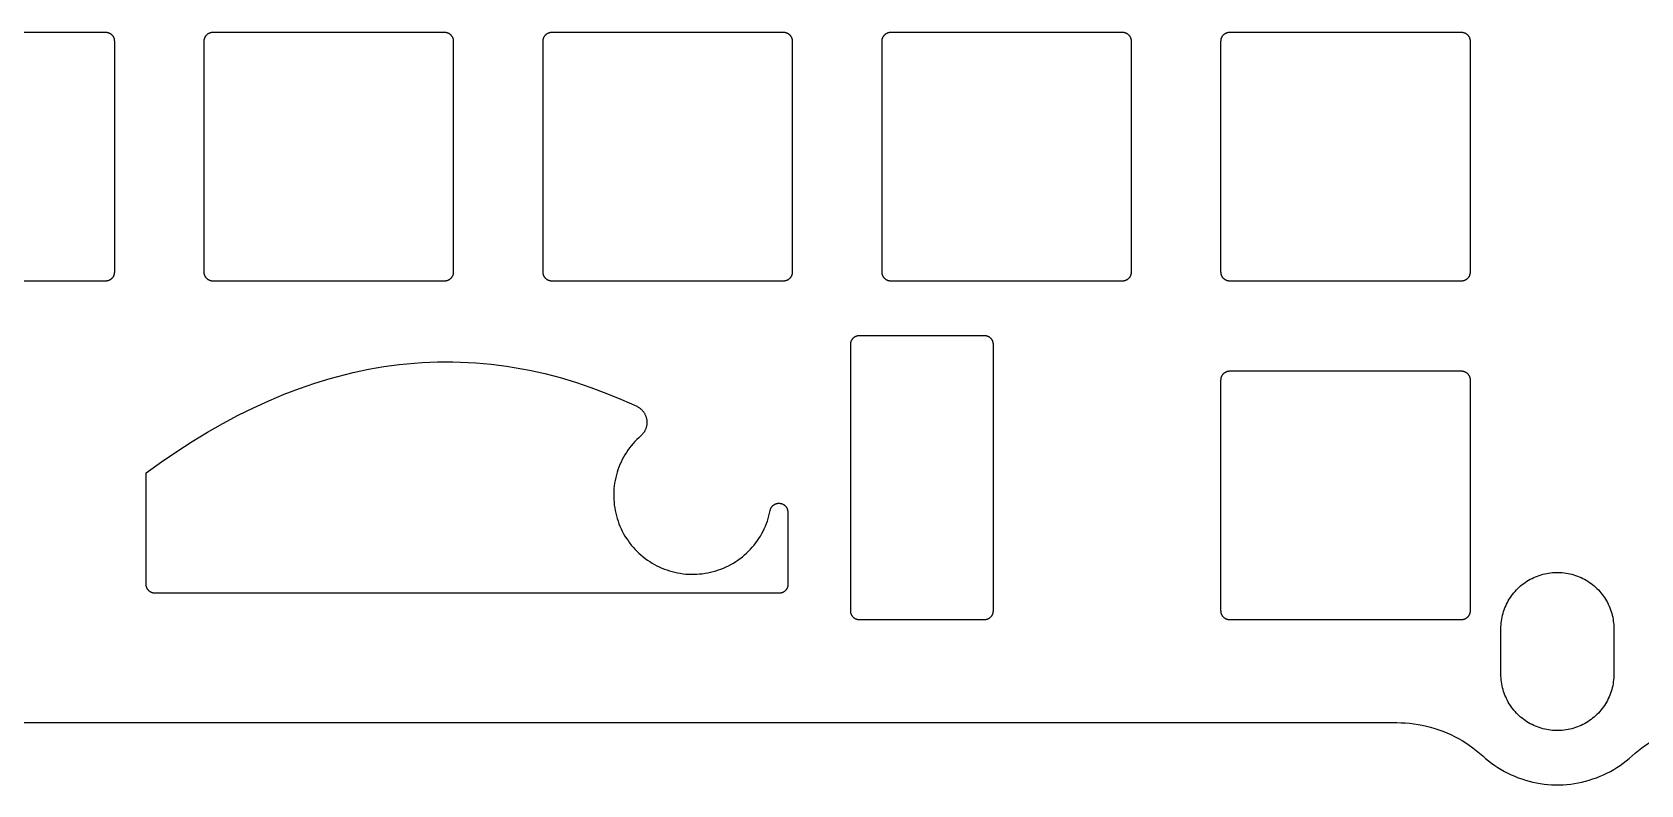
# Model space of a CAD drawing. Header units: millimetres. Extents: x 607 to 893, y -189 to -81.
# Drawn here: x 757.1 to 847.6, y -189.5 to -147.2 of the extents above; entities that cross this region are included whole.
import ezdxf

# ---------------------------------------------------------------- set-up
doc = ezdxf.new("R2010")
doc.units = ezdxf.units.MM
doc.layers.add('Layer 01', color=18, linetype='Continuous', true_color=0x000000)

msp = doc.modelspace()

# ---------------------------------------------------------------- linework, layer by layer
at = {"layer": 'Layer 01'}
for points in [[(748.262, -147.161), (761.263, -147.161)], [(761.263, -147.161), (761.28, -147.161), (761.297, -147.162), (761.314, -147.163), (761.331, -147.165), (761.347, -147.168), (761.364, -147.171), (761.381, -147.175), (761.397, -147.179), (761.414, -147.184), (761.43, -147.19), (761.446, -147.196), (761.462, -147.202), (761.477, -147.209), (761.493, -147.217), (761.508, -147.225), (761.522, -147.233), (761.537, -147.243), (761.551, -147.252), (761.565, -147.262), (761.578, -147.273), (761.591, -147.284), (761.604, -147.295), (761.616, -147.307), (761.628, -147.319), (761.639, -147.332), (761.65, -147.345), (761.661, -147.359), (761.671, -147.372), (761.681, -147.386), (761.69, -147.401), (761.698, -147.416), (761.706, -147.431), (761.714, -147.446), (761.721, -147.461), (761.728, -147.477), (761.734, -147.493), (761.739, -147.509), (761.744, -147.526), (761.748, -147.542), (761.752, -147.559), (761.755, -147.576), (761.758, -147.593), (761.76, -147.61), (761.761, -147.627), (761.762, -147.644), (761.763, -147.661)], [(766.812, -147.661), (766.813, -147.644), (766.814, -147.627), (766.815, -147.61), (766.817, -147.593), (766.82, -147.576), (766.823, -147.559), (766.827, -147.542), (766.831, -147.526), (766.836, -147.509), (766.841, -147.493), (766.847, -147.477), (766.854, -147.461), (766.861, -147.446), (766.869, -147.431), (766.877, -147.416), (766.885, -147.401), (766.894, -147.386), (766.904, -147.372), (766.914, -147.359), (766.925, -147.345), (766.936, -147.332), (766.947, -147.319), (766.959, -147.307), (766.971, -147.295), (766.984, -147.284), (766.997, -147.273), (767.01, -147.262), (767.024, -147.252), (767.038, -147.243), (767.053, -147.233), (767.067, -147.225), (767.082, -147.217), (767.098, -147.209), (767.113, -147.202), (767.129, -147.196), (767.145, -147.19), (767.161, -147.184), (767.178, -147.179), (767.194, -147.175), (767.211, -147.171), (767.228, -147.168), (767.244, -147.165), (767.261, -147.163), (767.278, -147.162), (767.295, -147.161), (767.312, -147.161)], [(767.312, -147.161), (780.312, -147.161)], [(780.312, -147.161), (780.33, -147.161), (780.347, -147.162), (780.364, -147.163), (780.381, -147.165), (780.397, -147.168), (780.414, -147.171), (780.431, -147.175), (780.447, -147.179), (780.464, -147.184), (780.48, -147.19), (780.496, -147.196), (780.512, -147.202), (780.527, -147.209), (780.543, -147.217), (780.558, -147.225), (780.572, -147.233), (780.587, -147.243), (780.601, -147.252), (780.615, -147.262), (780.628, -147.273), (780.641, -147.284), (780.654, -147.295), (780.666, -147.307), (780.678, -147.319), (780.689, -147.332), (780.7, -147.345), (780.711, -147.359), (780.721, -147.372), (780.731, -147.386), (780.74, -147.401), (780.748, -147.416), (780.756, -147.431), (780.764, -147.446), (780.771, -147.461), (780.778, -147.477), (780.784, -147.493), (780.789, -147.509), (780.794, -147.526), (780.798, -147.542), (780.802, -147.559), (780.805, -147.576), (780.808, -147.593), (780.81, -147.61), (780.811, -147.627), (780.812, -147.644), (780.812, -147.661)], [(785.862, -147.661), (785.863, -147.644), (785.864, -147.627), (785.865, -147.61), (785.867, -147.593), (785.87, -147.576), (785.873, -147.559), (785.877, -147.542), (785.881, -147.526), (785.886, -147.509), (785.891, -147.493), (785.897, -147.477), (785.904, -147.461), (785.911, -147.446), (785.919, -147.431), (785.927, -147.416), (785.935, -147.401), (785.944, -147.386), (785.954, -147.372), (785.964, -147.359), (785.975, -147.345), (785.986, -147.332), (785.997, -147.319), (786.009, -147.307), (786.021, -147.295), (786.034, -147.284), (786.047, -147.273), (786.06, -147.262), (786.074, -147.252), (786.088, -147.243), (786.103, -147.233), (786.117, -147.225), (786.132, -147.217), (786.148, -147.209), (786.163, -147.202), (786.179, -147.196), (786.195, -147.19), (786.211, -147.184), (786.228, -147.179), (786.244, -147.175), (786.261, -147.171), (786.278, -147.168), (786.294, -147.165), (786.311, -147.163), (786.328, -147.162), (786.345, -147.161), (786.362, -147.161)], [(786.362, -147.161), (799.362, -147.161)], [(799.362, -147.161), (799.38, -147.161), (799.397, -147.162), (799.414, -147.163), (799.431, -147.165), (799.447, -147.168), (799.464, -147.171), (799.481, -147.175), (799.497, -147.179), (799.514, -147.184), (799.53, -147.19), (799.546, -147.196), (799.562, -147.202), (799.577, -147.209), (799.593, -147.217), (799.608, -147.225), (799.622, -147.233), (799.637, -147.243), (799.651, -147.252), (799.665, -147.262), (799.678, -147.273), (799.691, -147.284), (799.704, -147.295), (799.716, -147.307), (799.728, -147.319), (799.739, -147.332), (799.75, -147.345), (799.761, -147.359), (799.771, -147.372), (799.781, -147.386), (799.79, -147.401), (799.798, -147.416), (799.806, -147.431), (799.814, -147.446), (799.821, -147.461), (799.828, -147.477), (799.834, -147.493), (799.839, -147.509), (799.844, -147.526), (799.848, -147.542), (799.852, -147.559), (799.855, -147.576), (799.858, -147.593), (799.86, -147.61), (799.861, -147.627), (799.862, -147.644), (799.862, -147.661)], [(804.913, -147.661), (804.913, -147.644), (804.914, -147.627), (804.915, -147.61), (804.917, -147.593), (804.92, -147.576), (804.923, -147.559), (804.927, -147.542), (804.931, -147.526), (804.936, -147.509), (804.941, -147.493), (804.947, -147.477), (804.954, -147.461), (804.961, -147.446), (804.969, -147.431), (804.977, -147.416), (804.985, -147.401), (804.994, -147.386), (805.004, -147.372), (805.014, -147.359), (805.025, -147.345), (805.036, -147.332), (805.047, -147.319), (805.059, -147.307), (805.071, -147.295), (805.084, -147.284), (805.097, -147.273), (805.11, -147.262), (805.124, -147.252), (805.138, -147.243), (805.153, -147.233), (805.167, -147.225), (805.182, -147.217), (805.198, -147.209), (805.213, -147.202), (805.229, -147.196), (805.245, -147.19), (805.261, -147.184), (805.278, -147.179), (805.294, -147.175), (805.311, -147.171), (805.328, -147.168), (805.344, -147.165), (805.361, -147.163), (805.378, -147.162), (805.395, -147.161), (805.413, -147.161)], [(805.413, -147.161), (818.413, -147.161)], [(818.413, -147.161), (818.43, -147.161), (818.447, -147.162), (818.464, -147.163), (818.481, -147.165), (818.497, -147.168), (818.514, -147.171), (818.531, -147.175), (818.547, -147.179), (818.564, -147.184), (818.58, -147.19), (818.596, -147.196), (818.612, -147.202), (818.627, -147.209), (818.643, -147.217), (818.658, -147.225), (818.672, -147.233), (818.687, -147.243), (818.701, -147.252), (818.715, -147.262), (818.728, -147.273), (818.741, -147.284), (818.754, -147.295), (818.766, -147.307), (818.778, -147.319), (818.789, -147.332), (818.8, -147.345), (818.811, -147.359), (818.821, -147.372), (818.831, -147.386), (818.84, -147.401), (818.848, -147.416), (818.856, -147.431), (818.864, -147.446), (818.871, -147.461), (818.878, -147.477), (818.884, -147.493), (818.889, -147.509), (818.894, -147.526), (818.898, -147.542), (818.902, -147.559), (818.905, -147.576), (818.908, -147.593), (818.91, -147.61), (818.911, -147.627), (818.912, -147.644), (818.913, -147.661)], [(823.962, -147.661), (823.963, -147.644), (823.964, -147.627), (823.965, -147.61), (823.967, -147.593), (823.97, -147.576), (823.973, -147.559), (823.977, -147.542), (823.981, -147.526), (823.986, -147.509), (823.991, -147.493), (823.997, -147.477), (824.004, -147.461), (824.011, -147.446), (824.019, -147.431), (824.027, -147.416), (824.035, -147.401), (824.044, -147.386), (824.054, -147.372), (824.064, -147.359), (824.075, -147.345), (824.086, -147.332), (824.097, -147.319), (824.109, -147.307), (824.121, -147.295), (824.134, -147.284), (824.147, -147.273), (824.16, -147.262), (824.174, -147.252), (824.188, -147.243), (824.203, -147.233), (824.217, -147.225), (824.232, -147.217), (824.248, -147.209), (824.263, -147.202), (824.279, -147.196), (824.295, -147.19), (824.311, -147.184), (824.328, -147.179), (824.344, -147.175), (824.361, -147.171), (824.378, -147.168), (824.394, -147.165), (824.411, -147.163), (824.428, -147.162), (824.445, -147.161), (824.462, -147.161)], [(824.462, -147.161), (837.462, -147.161)], [(837.462, -147.161), (837.48, -147.161), (837.497, -147.162), (837.514, -147.163), (837.531, -147.165), (837.547, -147.168), (837.564, -147.171), (837.581, -147.175), (837.597, -147.179), (837.614, -147.184), (837.63, -147.19), (837.646, -147.196), (837.662, -147.202), (837.677, -147.209), (837.693, -147.217), (837.708, -147.225), (837.722, -147.233), (837.737, -147.243), (837.751, -147.252), (837.765, -147.262), (837.778, -147.273), (837.791, -147.284), (837.804, -147.295), (837.816, -147.307), (837.828, -147.319), (837.839, -147.332), (837.85, -147.345), (837.861, -147.359), (837.871, -147.372), (837.881, -147.386), (837.89, -147.401), (837.898, -147.416), (837.906, -147.431), (837.914, -147.446), (837.921, -147.461), (837.928, -147.477), (837.934, -147.493), (837.939, -147.509), (837.944, -147.526), (837.948, -147.542), (837.952, -147.559), (837.955, -147.576), (837.958, -147.593), (837.96, -147.61), (837.961, -147.627), (837.962, -147.644), (837.962, -147.661)], [(761.763, -147.661), (761.763, -160.661)], [(766.812, -160.661), (766.812, -147.661)], [(780.812, -147.661), (780.812, -160.661)], [(785.862, -160.661), (785.862, -147.661)], [(799.862, -147.661), (799.862, -160.661)], [(804.913, -160.661), (804.913, -147.661)], [(818.913, -147.661), (818.913, -160.661)], [(823.962, -160.661), (823.962, -147.661)], [(837.962, -147.661), (837.962, -160.661)], [(761.763, -160.661), (761.762, -160.678), (761.761, -160.695), (761.76, -160.712), (761.758, -160.729), (761.755, -160.746), (761.752, -160.762), (761.748, -160.779), (761.744, -160.796), (761.739, -160.812), (761.734, -160.828), (761.728, -160.844), (761.721, -160.86), (761.714, -160.875), (761.706, -160.891), (761.698, -160.906), (761.69, -160.92), (761.681, -160.935), (761.671, -160.949), (761.661, -160.963), (761.65, -160.976), (761.639, -160.989), (761.628, -161.002), (761.616, -161.014), (761.604, -161.026), (761.591, -161.038), (761.578, -161.049), (761.565, -161.059), (761.551, -161.069), (761.537, -161.079), (761.522, -161.088), (761.508, -161.097), (761.493, -161.105), (761.477, -161.112), (761.462, -161.119), (761.446, -161.126), (761.43, -161.132), (761.414, -161.137), (761.397, -161.142), (761.381, -161.146), (761.364, -161.15), (761.347, -161.153), (761.331, -161.156), (761.314, -161.158), (761.297, -161.16), (761.28, -161.16), (761.263, -161.161)], [(767.312, -161.161), (767.295, -161.16), (767.278, -161.16), (767.261, -161.158), (767.244, -161.156), (767.228, -161.153), (767.211, -161.15), (767.194, -161.146), (767.178, -161.142), (767.161, -161.137), (767.145, -161.132), (767.129, -161.126), (767.113, -161.119), (767.098, -161.112), (767.082, -161.105), (767.067, -161.097), (767.053, -161.088), (767.038, -161.079), (767.024, -161.069), (767.01, -161.059), (766.997, -161.049), (766.984, -161.038), (766.971, -161.026), (766.959, -161.014), (766.947, -161.002), (766.936, -160.989), (766.925, -160.976), (766.914, -160.963), (766.904, -160.949), (766.894, -160.935), (766.885, -160.92), (766.877, -160.906), (766.869, -160.891), (766.861, -160.875), (766.854, -160.86), (766.847, -160.844), (766.841, -160.828), (766.836, -160.812), (766.831, -160.796), (766.827, -160.779), (766.823, -160.762), (766.82, -160.746), (766.817, -160.729), (766.815, -160.712), (766.814, -160.695), (766.813, -160.678), (766.812, -160.661)], [(780.812, -160.661), (780.812, -160.678), (780.811, -160.695), (780.81, -160.712), (780.808, -160.729), (780.805, -160.746), (780.802, -160.762), (780.798, -160.779), (780.794, -160.796), (780.789, -160.812), (780.784, -160.828), (780.778, -160.844), (780.771, -160.86), (780.764, -160.875), (780.756, -160.891), (780.748, -160.906), (780.74, -160.92), (780.731, -160.935), (780.721, -160.949), (780.711, -160.963), (780.7, -160.976), (780.689, -160.989), (780.678, -161.002), (780.666, -161.014), (780.654, -161.026), (780.641, -161.038), (780.628, -161.049), (780.615, -161.059), (780.601, -161.069), (780.587, -161.079), (780.572, -161.088), (780.558, -161.097), (780.543, -161.105), (780.527, -161.112), (780.512, -161.119), (780.496, -161.126), (780.48, -161.132), (780.464, -161.137), (780.447, -161.142), (780.431, -161.146), (780.414, -161.15), (780.397, -161.153), (780.381, -161.156), (780.364, -161.158), (780.347, -161.16), (780.33, -161.16), (780.312, -161.161)], [(786.362, -161.161), (786.345, -161.16), (786.328, -161.16), (786.311, -161.158), (786.294, -161.156), (786.278, -161.153), (786.261, -161.15), (786.244, -161.146), (786.228, -161.142), (786.211, -161.137), (786.195, -161.132), (786.179, -161.126), (786.163, -161.119), (786.148, -161.112), (786.132, -161.105), (786.117, -161.097), (786.103, -161.088), (786.088, -161.079), (786.074, -161.069), (786.06, -161.059), (786.047, -161.049), (786.034, -161.038), (786.021, -161.026), (786.009, -161.014), (785.997, -161.002), (785.986, -160.989), (785.975, -160.976), (785.964, -160.963), (785.954, -160.949), (785.944, -160.935), (785.935, -160.92), (785.927, -160.906), (785.919, -160.891), (785.911, -160.875), (785.904, -160.86), (785.897, -160.844), (785.891, -160.828), (785.886, -160.812), (785.881, -160.796), (785.877, -160.779), (785.873, -160.762), (785.87, -160.746), (785.867, -160.729), (785.865, -160.712), (785.864, -160.695), (785.863, -160.678), (785.862, -160.661)], [(799.862, -160.661), (799.862, -160.678), (799.861, -160.695), (799.86, -160.712), (799.858, -160.729), (799.855, -160.746), (799.852, -160.762), (799.848, -160.779), (799.844, -160.796), (799.839, -160.812), (799.834, -160.828), (799.828, -160.844), (799.821, -160.86), (799.814, -160.875), (799.806, -160.891), (799.798, -160.906), (799.79, -160.92), (799.781, -160.935), (799.771, -160.949), (799.761, -160.963), (799.75, -160.976), (799.739, -160.989), (799.728, -161.002), (799.716, -161.014), (799.704, -161.026), (799.691, -161.038), (799.678, -161.049), (799.665, -161.059), (799.651, -161.069), (799.637, -161.079), (799.622, -161.088), (799.608, -161.097), (799.593, -161.105), (799.577, -161.112), (799.562, -161.119), (799.546, -161.126), (799.53, -161.132), (799.514, -161.137), (799.497, -161.142), (799.481, -161.146), (799.464, -161.15), (799.447, -161.153), (799.431, -161.156), (799.414, -161.158), (799.397, -161.16), (799.38, -161.16), (799.362, -161.161)], [(805.413, -161.161), (805.395, -161.16), (805.378, -161.16), (805.361, -161.158), (805.344, -161.156), (805.328, -161.153), (805.311, -161.15), (805.294, -161.146), (805.278, -161.142), (805.261, -161.137), (805.245, -161.132), (805.229, -161.126), (805.213, -161.119), (805.198, -161.112), (805.182, -161.105), (805.167, -161.097), (805.153, -161.088), (805.138, -161.079), (805.124, -161.069), (805.11, -161.059), (805.097, -161.049), (805.084, -161.038), (805.071, -161.026), (805.059, -161.014), (805.047, -161.002), (805.036, -160.989), (805.025, -160.976), (805.014, -160.963), (805.004, -160.949), (804.994, -160.935), (804.985, -160.92), (804.977, -160.906), (804.969, -160.891), (804.961, -160.875), (804.954, -160.86), (804.947, -160.844), (804.941, -160.828), (804.936, -160.812), (804.931, -160.796), (804.927, -160.779), (804.923, -160.762), (804.92, -160.746), (804.917, -160.729), (804.915, -160.712), (804.914, -160.695), (804.913, -160.678), (804.913, -160.661)], [(818.913, -160.661), (818.912, -160.678), (818.911, -160.695), (818.91, -160.712), (818.908, -160.729), (818.905, -160.746), (818.902, -160.762), (818.898, -160.779), (818.894, -160.796), (818.889, -160.812), (818.884, -160.828), (818.878, -160.844), (818.871, -160.86), (818.864, -160.875), (818.856, -160.891), (818.848, -160.906), (818.84, -160.92), (818.831, -160.935), (818.821, -160.949), (818.811, -160.963), (818.8, -160.976), (818.789, -160.989), (818.778, -161.002), (818.766, -161.014), (818.754, -161.026), (818.741, -161.038), (818.728, -161.049), (818.715, -161.059), (818.701, -161.069), (818.687, -161.079), (818.672, -161.088), (818.658, -161.097), (818.643, -161.105), (818.627, -161.112), (818.612, -161.119), (818.596, -161.126), (818.58, -161.132), (818.564, -161.137), (818.547, -161.142), (818.531, -161.146), (818.514, -161.15), (818.497, -161.153), (818.481, -161.156), (818.464, -161.158), (818.447, -161.16), (818.43, -161.16), (818.413, -161.161)], [(824.462, -161.161), (824.445, -161.16), (824.428, -161.16), (824.411, -161.158), (824.394, -161.156), (824.378, -161.153), (824.361, -161.15), (824.344, -161.146), (824.328, -161.142), (824.311, -161.137), (824.295, -161.132), (824.279, -161.126), (824.263, -161.119), (824.248, -161.112), (824.232, -161.105), (824.217, -161.097), (824.203, -161.088), (824.188, -161.079), (824.174, -161.069), (824.16, -161.059), (824.147, -161.049), (824.134, -161.038), (824.121, -161.026), (824.109, -161.014), (824.097, -161.002), (824.086, -160.989), (824.075, -160.976), (824.064, -160.963), (824.054, -160.949), (824.044, -160.935), (824.035, -160.92), (824.027, -160.906), (824.019, -160.891), (824.011, -160.875), (824.004, -160.86), (823.997, -160.844), (823.991, -160.828), (823.986, -160.812), (823.981, -160.796), (823.977, -160.779), (823.973, -160.762), (823.97, -160.746), (823.967, -160.729), (823.965, -160.712), (823.964, -160.695), (823.963, -160.678), (823.962, -160.661)], [(837.962, -160.661), (837.962, -160.678), (837.961, -160.695), (837.96, -160.712), (837.958, -160.729), (837.955, -160.746), (837.952, -160.762), (837.948, -160.779), (837.944, -160.796), (837.939, -160.812), (837.934, -160.828), (837.928, -160.844), (837.921, -160.86), (837.914, -160.875), (837.906, -160.891), (837.898, -160.906), (837.89, -160.92), (837.881, -160.935), (837.871, -160.949), (837.861, -160.963), (837.85, -160.976), (837.839, -160.989), (837.828, -161.002), (837.816, -161.014), (837.804, -161.026), (837.791, -161.038), (837.778, -161.049), (837.765, -161.059), (837.751, -161.069), (837.737, -161.079), (837.722, -161.088), (837.708, -161.097), (837.693, -161.105), (837.677, -161.112), (837.662, -161.119), (837.646, -161.126), (837.63, -161.132), (837.614, -161.137), (837.597, -161.142), (837.581, -161.146), (837.564, -161.15), (837.547, -161.153), (837.531, -161.156), (837.514, -161.158), (837.497, -161.16), (837.48, -161.16), (837.462, -161.161)], [(761.263, -161.161), (748.262, -161.161)], [(780.312, -161.161), (767.312, -161.161)], [(799.362, -161.161), (786.362, -161.161)], [(818.413, -161.161), (805.413, -161.161)], [(837.462, -161.161), (824.462, -161.161)], [(803.15, -164.711), (803.15, -164.694), (803.151, -164.677), (803.153, -164.66), (803.155, -164.643), (803.157, -164.626), (803.16, -164.609), (803.164, -164.592), (803.169, -164.576), (803.173, -164.559), (803.179, -164.543), (803.185, -164.527), (803.191, -164.511), (803.198, -164.496), (803.206, -164.481), (803.214, -164.466), (803.223, -164.451), (803.232, -164.436), (803.242, -164.422), (803.252, -164.409), (803.262, -164.395), (803.273, -164.382), (803.285, -164.369), (803.296, -164.357), (803.309, -164.345), (803.321, -164.334), (803.334, -164.323), (803.348, -164.312), (803.362, -164.302), (803.376, -164.293), (803.39, -164.283), (803.405, -164.275), (803.42, -164.267), (803.435, -164.259), (803.451, -164.252), (803.467, -164.246), (803.483, -164.24), (803.499, -164.234), (803.515, -164.229), (803.532, -164.225), (803.548, -164.221), (803.565, -164.218), (803.582, -164.215), (803.599, -164.213), (803.616, -164.212), (803.633, -164.211), (803.65, -164.211)], [(803.65, -164.211), (810.65, -164.211)], [(810.65, -164.211), (810.667, -164.211), (810.684, -164.212), (810.701, -164.213), (810.718, -164.215), (810.735, -164.218), (810.752, -164.221), (810.768, -164.225), (810.785, -164.229), (810.801, -164.234), (810.817, -164.24), (810.833, -164.246), (810.849, -164.252), (810.865, -164.259), (810.88, -164.267), (810.895, -164.275), (810.91, -164.283), (810.924, -164.293), (810.938, -164.302), (810.952, -164.312), (810.966, -164.323), (810.979, -164.334), (810.991, -164.345), (811.004, -164.357), (811.015, -164.369), (811.027, -164.382), (811.038, -164.395), (811.048, -164.409), (811.058, -164.422), (811.068, -164.436), (811.077, -164.451), (811.086, -164.466), (811.094, -164.481), (811.102, -164.496), (811.109, -164.511), (811.115, -164.527), (811.121, -164.543), (811.127, -164.559), (811.131, -164.576), (811.136, -164.592), (811.14, -164.609), (811.143, -164.626), (811.145, -164.643), (811.147, -164.66), (811.149, -164.677), (811.15, -164.694), (811.15, -164.711)], [(803.15, -179.711), (803.15, -164.711)], [(811.15, -164.711), (811.15, -179.711)], [(763.55, -171.948), (764.412, -171.326), (765.273, -170.737), (766.135, -170.18), (766.996, -169.656), (767.858, -169.164), (768.719, -168.705), (769.581, -168.279), (770.442, -167.885), (771.304, -167.524), (772.165, -167.195), (773.027, -166.899), (773.889, -166.635), (774.319, -166.515), (774.75, -166.404), (775.181, -166.3), (775.612, -166.205), (776.042, -166.118), (776.473, -166.039), (776.904, -165.969), (777.335, -165.906), (777.766, -165.851), (778.196, -165.805), (778.627, -165.767), (779.058, -165.737), (779.489, -165.715), (779.919, -165.701), (780.35, -165.695), (780.781, -165.698), (781.212, -165.708), (781.643, -165.727), (782.073, -165.754), (782.504, -165.789), (782.935, -165.832), (783.366, -165.884), (783.796, -165.943), (784.227, -166.011), (784.658, -166.086), (785.089, -166.17), (785.52, -166.262), (785.95, -166.363), (786.381, -166.471), (786.812, -166.587), (787.673, -166.845), (788.535, -167.135), (789.396, -167.457), (790.258, -167.812), (791.12, -168.2)], [(823.962, -166.711), (823.963, -166.694), (823.964, -166.677), (823.965, -166.66), (823.967, -166.643), (823.97, -166.626), (823.973, -166.609), (823.977, -166.592), (823.981, -166.576), (823.986, -166.559), (823.991, -166.543), (823.997, -166.527), (824.004, -166.511), (824.011, -166.496), (824.019, -166.481), (824.027, -166.466), (824.035, -166.451), (824.044, -166.436), (824.054, -166.422), (824.064, -166.409), (824.075, -166.395), (824.086, -166.382), (824.097, -166.369), (824.109, -166.357), (824.121, -166.345), (824.134, -166.334), (824.147, -166.323), (824.16, -166.312), (824.174, -166.302), (824.188, -166.293), (824.203, -166.283), (824.217, -166.275), (824.232, -166.267), (824.248, -166.259), (824.263, -166.252), (824.279, -166.246), (824.295, -166.24), (824.311, -166.234), (824.328, -166.229), (824.344, -166.225), (824.361, -166.221), (824.378, -166.218), (824.394, -166.215), (824.411, -166.213), (824.428, -166.212), (824.445, -166.211), (824.462, -166.211)], [(824.462, -166.211), (837.462, -166.211)], [(837.462, -166.211), (837.48, -166.211), (837.497, -166.212), (837.514, -166.213), (837.531, -166.215), (837.547, -166.218), (837.564, -166.221), (837.581, -166.225), (837.597, -166.229), (837.614, -166.234), (837.63, -166.24), (837.646, -166.246), (837.662, -166.252), (837.677, -166.259), (837.693, -166.267), (837.708, -166.275), (837.722, -166.283), (837.737, -166.293), (837.751, -166.302), (837.765, -166.312), (837.778, -166.323), (837.791, -166.334), (837.804, -166.345), (837.816, -166.357), (837.828, -166.369), (837.839, -166.382), (837.85, -166.395), (837.861, -166.409), (837.871, -166.422), (837.881, -166.436), (837.89, -166.451), (837.898, -166.466), (837.906, -166.481), (837.914, -166.496), (837.921, -166.511), (837.928, -166.527), (837.934, -166.543), (837.939, -166.559), (837.944, -166.576), (837.948, -166.592), (837.952, -166.609), (837.955, -166.626), (837.958, -166.643), (837.96, -166.66), (837.961, -166.677), (837.962, -166.694), (837.962, -166.711)], [(823.962, -179.711), (823.962, -166.711)], [(837.962, -166.711), (837.962, -179.711)], [(791.12, -168.2), (791.151, -168.215), (791.182, -168.231), (791.212, -168.249), (791.241, -168.267), (791.27, -168.287), (791.298, -168.308), (791.326, -168.329), (791.352, -168.351), (791.378, -168.375), (791.403, -168.399), (791.427, -168.424), (791.451, -168.45), (791.473, -168.477), (791.495, -168.504), (791.515, -168.533), (791.534, -168.561), (791.553, -168.591), (791.57, -168.621), (791.587, -168.652), (791.602, -168.683), (791.616, -168.715), (791.629, -168.748), (791.641, -168.78), (791.652, -168.813), (791.661, -168.847), (791.67, -168.881), (791.677, -168.915), (791.683, -168.949), (791.688, -168.984), (791.691, -169.018), (791.694, -169.053), (791.695, -169.088), (791.695, -169.123), (791.694, -169.158), (791.691, -169.192), (791.688, -169.227), (791.683, -169.262), (791.677, -169.296), (791.67, -169.33), (791.661, -169.364), (791.651, -169.397), (791.641, -169.43), (791.629, -169.463), (791.616, -169.496), (791.602, -169.527), (791.586, -169.559), (791.57, -169.589), (791.553, -169.62), (791.534, -169.649), (791.515, -169.678), (791.494, -169.706), (791.473, -169.734), (791.45, -169.761), (791.427, -169.786), (791.403, -169.812), (791.378, -169.836), (791.352, -169.859)], [(791.352, -169.859), (791.237, -169.963), (791.126, -170.071), (791.018, -170.182), (790.915, -170.297), (790.815, -170.416), (790.72, -170.538), (790.629, -170.664), (790.543, -170.792), (790.461, -170.924), (790.383, -171.058), (790.311, -171.195), (790.243, -171.334), (790.18, -171.475), (790.122, -171.619), (790.069, -171.765), (790.021, -171.912), (789.979, -172.061), (789.942, -172.211), (789.909, -172.363), (789.883, -172.515), (789.861, -172.669), (789.845, -172.823), (789.835, -172.977), (789.829, -173.132), (789.829, -173.287), (789.835, -173.442), (789.846, -173.596), (789.862, -173.75), (789.884, -173.904), (789.911, -174.056), (789.943, -174.208), (789.981, -174.358), (790.023, -174.507), (790.071, -174.654), (790.124, -174.8), (790.183, -174.943), (790.246, -175.085), (790.314, -175.224), (790.386, -175.361), (790.464, -175.495), (790.546, -175.626), (790.633, -175.754), (790.724, -175.88), (790.819, -176.002), (790.919, -176.12), (791.023, -176.235), (791.13, -176.347), (791.242, -176.454), (791.357, -176.558), (791.476, -176.657), (791.598, -176.753), (791.723, -176.844), (791.851, -176.93), (791.983, -177.012), (792.117, -177.09), (792.254, -177.162), (792.393, -177.23), (792.535, -177.293), (792.678, -177.351), (792.824, -177.404), (792.971, -177.452), (793.12, -177.494), (793.27, -177.532), (793.422, -177.564), (793.574, -177.591), (793.728, -177.612), (793.882, -177.629), (794.036, -177.639), (794.191, -177.645), (794.346, -177.645), (794.501, -177.639), (794.655, -177.628), (794.809, -177.612), (794.963, -177.591), (795.115, -177.564), (795.267, -177.531), (795.417, -177.494), (795.566, -177.451), (795.713, -177.403), (795.859, -177.35), (796.002, -177.292), (796.144, -177.229), (796.283, -177.161), (796.42, -177.089), (796.554, -177.011), (796.685, -176.929), (796.814, -176.843), (796.939, -176.752), (797.061, -176.656), (797.18, -176.557), (797.295, -176.453), (797.406, -176.345), (797.514, -176.234), (797.618, -176.119), (797.717, -176), (797.813, -175.878), (797.904, -175.753), (797.99, -175.625), (798.072, -175.493), (798.15, -175.359), (798.223, -175.222), (798.29, -175.083), (798.353, -174.942), (798.412, -174.798), (798.465, -174.652), (798.512, -174.505), (798.555, -174.356), (798.593, -174.206), (798.625, -174.054)], [(763.55, -178.211), (763.55, -171.948)], [(798.625, -174.054), (798.629, -174.037), (798.633, -174.021), (798.638, -174.004), (798.643, -173.987), (798.649, -173.971), (798.655, -173.955), (798.663, -173.939), (798.67, -173.923), (798.678, -173.908), (798.687, -173.892), (798.696, -173.878), (798.706, -173.863), (798.716, -173.849), (798.727, -173.835), (798.738, -173.822), (798.75, -173.809), (798.762, -173.797), (798.775, -173.784), (798.788, -173.773), (798.801, -173.762), (798.815, -173.751), (798.829, -173.741), (798.843, -173.731), (798.858, -173.722), (798.873, -173.713), (798.889, -173.705), (798.904, -173.697), (798.92, -173.69), (798.936, -173.683), (798.953, -173.677), (798.969, -173.672), (798.986, -173.667), (799.003, -173.663), (799.02, -173.659), (799.037, -173.656), (799.054, -173.654), (799.072, -173.652), (799.089, -173.651), (799.107, -173.65), (799.124, -173.65), (799.142, -173.651), (799.159, -173.652), (799.176, -173.654), (799.194, -173.656), (799.211, -173.659), (799.228, -173.663), (799.245, -173.667), (799.261, -173.672), (799.278, -173.677), (799.294, -173.683), (799.311, -173.69), (799.327, -173.697), (799.342, -173.704), (799.358, -173.712), (799.373, -173.721), (799.388, -173.73), (799.402, -173.74), (799.416, -173.75), (799.43, -173.761), (799.443, -173.772), (799.456, -173.784), (799.469, -173.796), (799.481, -173.809), (799.493, -173.822), (799.504, -173.835), (799.515, -173.849), (799.525, -173.863), (799.535, -173.877), (799.544, -173.892), (799.553, -173.907), (799.561, -173.922), (799.569, -173.938), (799.576, -173.954), (799.582, -173.97), (799.588, -173.987), (799.594, -174.003), (799.598, -174.02), (799.603, -174.037), (799.606, -174.054)], [(799.606, -174.054), (799.612, -174.086), (799.617, -174.118), (799.62, -174.15), (799.623, -174.182), (799.624, -174.214), (799.625, -174.246)], [(799.625, -174.246), (799.625, -178.211)], [(839.694, -180.711), (839.696, -180.601), (839.702, -180.492), (839.711, -180.382), (839.725, -180.274), (839.742, -180.165), (839.762, -180.058), (839.787, -179.951), (839.815, -179.845), (839.846, -179.74), (839.882, -179.636), (839.921, -179.534), (839.963, -179.433), (840.009, -179.333), (840.058, -179.235), (840.111, -179.139), (840.167, -179.045), (840.226, -178.952), (840.288, -178.862), (840.353, -178.774), (840.422, -178.689), (840.493, -178.605), (840.567, -178.525), (840.644, -178.446), (840.723, -178.371), (840.805, -178.298), (840.89, -178.228), (840.977, -178.162), (841.066, -178.098), (841.157, -178.037), (841.25, -177.98), (841.346, -177.925), (841.443, -177.874), (841.541, -177.827), (841.642, -177.783), (841.744, -177.742), (841.847, -177.705), (841.951, -177.671), (842.056, -177.642), (842.163, -177.615), (842.27, -177.593), (842.378, -177.574), (842.487, -177.559), (842.596, -177.548), (842.705, -177.54), (842.815, -177.536), (842.924, -177.536), (843.034, -177.54), (843.143, -177.548), (843.252, -177.559), (843.361, -177.574), (843.469, -177.593), (843.576, -177.615), (843.682, -177.642), (843.788, -177.671), (843.892, -177.705), (843.995, -177.742), (844.097, -177.783), (844.197, -177.827), (844.296, -177.874), (844.393, -177.925), (844.488, -177.98), (844.582, -178.037), (844.673, -178.098), (844.762, -178.162), (844.849, -178.228), (844.933, -178.298), (845.015, -178.371), (845.095, -178.446), (845.172, -178.525), (845.246, -178.605), (845.317, -178.689), (845.385, -178.774), (845.451, -178.862), (845.513, -178.952), (845.572, -179.045), (845.628, -179.139), (845.681, -179.235), (845.73, -179.333), (845.776, -179.433), (845.818, -179.534), (845.857, -179.636), (845.892, -179.74), (845.924, -179.845), (845.952, -179.951), (845.977, -180.058), (845.997, -180.165), (846.014, -180.274), (846.027, -180.382), (846.037, -180.492), (846.042, -180.601), (846.044, -180.711)], [(764.05, -178.711), (764.033, -178.71), (764.016, -178.71), (763.999, -178.708), (763.982, -178.706), (763.965, -178.703), (763.948, -178.7), (763.932, -178.696), (763.915, -178.692), (763.899, -178.687), (763.883, -178.682), (763.867, -178.676), (763.851, -178.669), (763.835, -178.662), (763.82, -178.655), (763.805, -178.647), (763.79, -178.638), (763.776, -178.629), (763.762, -178.619), (763.748, -178.609), (763.734, -178.599), (763.721, -178.588), (763.709, -178.576), (763.696, -178.564), (763.685, -178.552), (763.673, -178.539), (763.662, -178.526), (763.652, -178.513), (763.642, -178.499), (763.632, -178.485), (763.623, -178.47), (763.614, -178.456), (763.606, -178.441), (763.598, -178.425), (763.591, -178.41), (763.585, -178.394), (763.579, -178.378), (763.573, -178.362), (763.569, -178.346), (763.564, -178.329), (763.56, -178.312), (763.557, -178.296), (763.555, -178.279), (763.553, -178.262), (763.551, -178.245), (763.55, -178.228), (763.55, -178.211)], [(799.125, -178.711), (764.05, -178.711)], [(799.625, -178.211), (799.625, -178.228), (799.624, -178.245), (799.622, -178.262), (799.62, -178.279), (799.618, -178.296), (799.615, -178.312), (799.611, -178.329), (799.606, -178.346), (799.602, -178.362), (799.596, -178.378), (799.59, -178.394), (799.584, -178.41), (799.577, -178.425), (799.569, -178.441), (799.561, -178.456), (799.552, -178.47), (799.543, -178.485), (799.533, -178.499), (799.523, -178.513), (799.513, -178.526), (799.502, -178.539), (799.49, -178.552), (799.479, -178.564), (799.466, -178.576), (799.454, -178.588), (799.441, -178.599), (799.427, -178.609), (799.413, -178.619), (799.399, -178.629), (799.385, -178.638), (799.37, -178.647), (799.355, -178.655), (799.34, -178.662), (799.324, -178.669), (799.308, -178.676), (799.292, -178.682), (799.276, -178.687), (799.26, -178.692), (799.243, -178.696), (799.227, -178.7), (799.21, -178.703), (799.193, -178.706), (799.176, -178.708), (799.159, -178.71), (799.142, -178.71), (799.125, -178.711)], [(803.65, -180.211), (803.633, -180.21), (803.616, -180.21), (803.599, -180.208), (803.582, -180.206), (803.565, -180.203), (803.548, -180.2), (803.532, -180.196), (803.515, -180.192), (803.499, -180.187), (803.483, -180.182), (803.467, -180.176), (803.451, -180.169), (803.435, -180.162), (803.42, -180.155), (803.405, -180.147), (803.39, -180.138), (803.376, -180.129), (803.362, -180.119), (803.348, -180.109), (803.334, -180.099), (803.321, -180.088), (803.309, -180.076), (803.296, -180.064), (803.285, -180.052), (803.273, -180.039), (803.262, -180.026), (803.252, -180.013), (803.242, -179.999), (803.232, -179.985), (803.223, -179.97), (803.214, -179.956), (803.206, -179.941), (803.198, -179.925), (803.191, -179.91), (803.185, -179.894), (803.179, -179.878), (803.173, -179.862), (803.169, -179.846), (803.164, -179.829), (803.16, -179.812), (803.157, -179.796), (803.155, -179.779), (803.153, -179.762), (803.151, -179.745), (803.15, -179.728), (803.15, -179.711)], [(811.15, -179.711), (811.15, -179.728), (811.149, -179.745), (811.147, -179.762), (811.145, -179.779), (811.143, -179.796), (811.14, -179.812), (811.136, -179.829), (811.131, -179.846), (811.127, -179.862), (811.121, -179.878), (811.115, -179.894), (811.109, -179.91), (811.102, -179.925), (811.094, -179.941), (811.086, -179.956), (811.077, -179.97), (811.068, -179.985), (811.058, -179.999), (811.048, -180.013), (811.038, -180.026), (811.027, -180.039), (811.015, -180.052), (811.004, -180.064), (810.991, -180.076), (810.979, -180.088), (810.966, -180.099), (810.952, -180.109), (810.938, -180.119), (810.924, -180.129), (810.91, -180.138), (810.895, -180.147), (810.88, -180.155), (810.865, -180.162), (810.849, -180.169), (810.833, -180.176), (810.817, -180.182), (810.801, -180.187), (810.785, -180.192), (810.768, -180.196), (810.752, -180.2), (810.735, -180.203), (810.718, -180.206), (810.701, -180.208), (810.684, -180.21), (810.667, -180.21), (810.65, -180.211)], [(824.462, -180.211), (824.445, -180.21), (824.428, -180.21), (824.411, -180.208), (824.394, -180.206), (824.378, -180.203), (824.361, -180.2), (824.344, -180.196), (824.328, -180.192), (824.311, -180.187), (824.295, -180.182), (824.279, -180.176), (824.263, -180.169), (824.248, -180.162), (824.232, -180.155), (824.217, -180.147), (824.203, -180.138), (824.188, -180.129), (824.174, -180.119), (824.16, -180.109), (824.147, -180.099), (824.134, -180.088), (824.121, -180.076), (824.109, -180.064), (824.097, -180.052), (824.086, -180.039), (824.075, -180.026), (824.064, -180.013), (824.054, -179.999), (824.044, -179.985), (824.035, -179.97), (824.027, -179.956), (824.019, -179.941), (824.011, -179.925), (824.004, -179.91), (823.997, -179.894), (823.991, -179.878), (823.986, -179.862), (823.981, -179.846), (823.977, -179.829), (823.973, -179.812), (823.97, -179.796), (823.967, -179.779), (823.965, -179.762), (823.964, -179.745), (823.963, -179.728), (823.962, -179.711)], [(837.962, -179.711), (837.962, -179.728), (837.961, -179.745), (837.96, -179.762), (837.958, -179.779), (837.955, -179.796), (837.952, -179.812), (837.948, -179.829), (837.944, -179.846), (837.939, -179.862), (837.934, -179.878), (837.928, -179.894), (837.921, -179.91), (837.914, -179.925), (837.906, -179.941), (837.898, -179.956), (837.89, -179.97), (837.881, -179.985), (837.871, -179.999), (837.861, -180.013), (837.85, -180.026), (837.839, -180.039), (837.828, -180.052), (837.816, -180.064), (837.804, -180.076), (837.791, -180.088), (837.778, -180.099), (837.765, -180.109), (837.751, -180.119), (837.737, -180.129), (837.722, -180.138), (837.708, -180.147), (837.693, -180.155), (837.677, -180.162), (837.662, -180.169), (837.646, -180.176), (837.63, -180.182), (837.614, -180.187), (837.597, -180.192), (837.581, -180.196), (837.564, -180.2), (837.547, -180.203), (837.531, -180.206), (837.514, -180.208), (837.497, -180.21), (837.48, -180.21), (837.462, -180.211)], [(810.65, -180.211), (803.65, -180.211)], [(837.462, -180.211), (824.462, -180.211)], [(839.694, -183.261), (839.694, -180.711)], [(846.044, -180.711), (846.044, -183.261)], [(846.044, -183.261), (846.042, -183.37), (846.037, -183.48), (846.027, -183.589), (846.014, -183.698), (845.997, -183.806), (845.977, -183.914), (845.952, -184.021), (845.924, -184.126), (845.892, -184.231), (845.857, -184.335), (845.818, -184.438), (845.776, -184.539), (845.73, -184.638), (845.681, -184.736), (845.628, -184.832), (845.572, -184.927), (845.513, -185.019), (845.451, -185.109), (845.385, -185.197), (845.317, -185.283), (845.246, -185.366), (845.172, -185.447), (845.095, -185.525), (845.015, -185.601), (844.933, -185.673), (844.849, -185.743), (844.762, -185.81), (844.673, -185.874), (844.582, -185.934), (844.488, -185.992), (844.393, -186.046), (844.296, -186.097), (844.197, -186.145), (844.097, -186.189), (843.995, -186.229), (843.892, -186.266), (843.788, -186.3), (843.682, -186.33), (843.576, -186.356), (843.469, -186.379), (843.361, -186.397), (843.252, -186.413), (843.143, -186.424), (843.034, -186.431), (842.924, -186.435), (842.815, -186.435), (842.705, -186.431), (842.596, -186.424), (842.487, -186.413), (842.378, -186.397), (842.27, -186.379), (842.163, -186.356), (842.056, -186.33), (841.951, -186.3), (841.847, -186.266), (841.744, -186.229), (841.642, -186.189), (841.541, -186.145), (841.443, -186.097), (841.346, -186.046), (841.25, -185.992), (841.157, -185.934), (841.066, -185.874), (840.977, -185.81), (840.89, -185.743), (840.805, -185.673), (840.723, -185.601), (840.644, -185.525), (840.567, -185.447), (840.493, -185.366), (840.422, -185.283), (840.353, -185.197), (840.288, -185.109), (840.226, -185.019), (840.167, -184.927), (840.111, -184.832), (840.058, -184.736), (840.009, -184.638), (839.963, -184.539), (839.921, -184.438), (839.882, -184.335), (839.846, -184.231), (839.815, -184.126), (839.787, -184.021), (839.762, -183.914), (839.742, -183.806), (839.725, -183.698), (839.711, -183.589), (839.702, -183.48), (839.696, -183.37), (839.694, -183.261)], [(666.161, -185.986), (833.839, -185.986)], [(833.839, -185.986), (834.08, -185.99), (834.321, -186.002), (834.561, -186.022), (834.801, -186.05), (835.039, -186.087), (835.276, -186.131), (835.512, -186.183), (835.745, -186.244), (835.977, -186.312), (836.205, -186.387), (836.432, -186.471), (836.655, -186.562), (836.875, -186.66), (837.092, -186.766), (837.305, -186.879), (837.514, -186.999), (837.719, -187.126), (837.92, -187.259), (838.116, -187.4), (838.307, -187.547), (838.493, -187.7), (838.674, -187.86)], [(847.065, -187.86), (847.245, -187.7), (847.432, -187.547), (847.623, -187.4), (847.819, -187.259), (848.019, -187.126), (848.224, -186.999), (848.434, -186.879), (848.647, -186.766), (848.863, -186.66), (849.084, -186.562), (849.307, -186.471), (849.533, -186.387), (849.762, -186.312), (849.994, -186.244), (850.227, -186.183), (850.463, -186.131), (850.7, -186.087), (850.938, -186.05), (851.178, -186.022), (851.418, -186.002), (851.659, -185.99), (851.9, -185.986)], [(838.674, -187.86), (838.835, -188.001), (839, -188.137), (839.17, -188.267), (839.345, -188.392), (839.523, -188.51), (839.706, -188.622), (839.892, -188.727), (840.082, -188.827), (840.275, -188.919), (840.471, -189.005), (840.67, -189.084), (840.871, -189.156), (841.075, -189.222), (841.281, -189.28), (841.489, -189.331), (841.699, -189.375), (841.91, -189.411), (842.122, -189.441), (842.335, -189.463), (842.548, -189.477), (842.762, -189.485), (842.976, -189.485), (843.19, -189.477), (843.404, -189.463), (843.617, -189.441), (843.829, -189.411), (844.04, -189.375), (844.25, -189.331), (844.457, -189.28), (844.664, -189.222), (844.867, -189.156), (845.069, -189.084), (845.268, -189.005), (845.464, -188.919), (845.657, -188.827), (845.847, -188.727), (846.033, -188.622), (846.216, -188.51), (846.394, -188.392), (846.568, -188.267), (846.738, -188.137), (846.904, -188.001), (847.065, -187.86)]]:
    msp.add_lwpolyline(points, dxfattribs=at)

doc.saveas('drawing.dxf')
